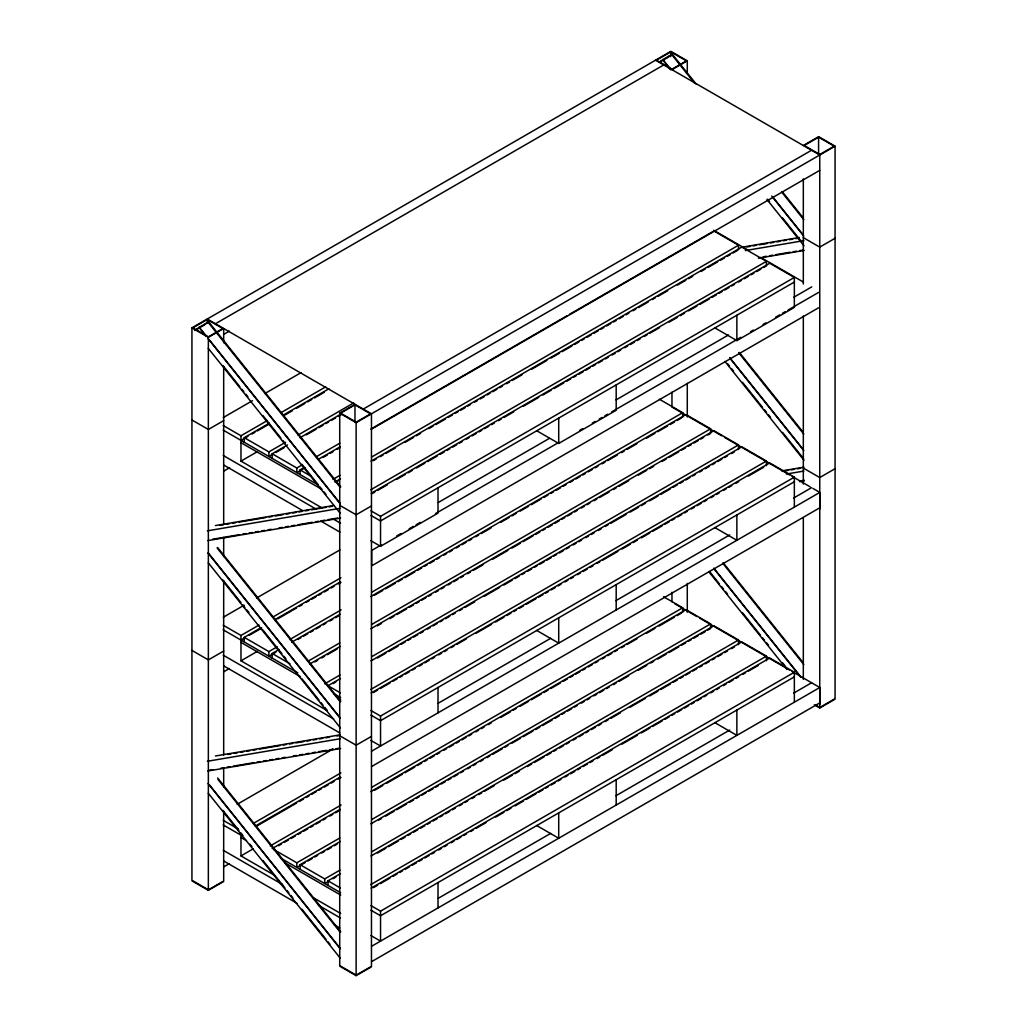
<?xml version="1.0" encoding="UTF-8"?>
<svg xmlns="http://www.w3.org/2000/svg" width="1027" height="1027" viewBox="0 0 1027 1027"><rect width="100%" height="100%" fill="white"/><g stroke="black" fill="none" stroke-linecap="round" stroke-linejoin="round"><path stroke-width="1.5" d="M203.654 325.392L208.635 321.849L340.759 486.965M659.077 62.313L662.864 59.63L670.875 69.631M667.268 57.73L671.671 54.547L694.701 83.315M667.46 57.653L672.249 54.174L696.267 84.201M223.681 811.073L223.681 881.474L208.353 890.332L191.933 880.845L191.933 327.857L670.862 51.35L687.281 60.824L687.281 73.533M207.184 319.525L192.819 327.818L208.417 336.83L222.782 328.537L207.184 319.525L207.184 322.709M670.798 51.863L656.433 60.157L672.03 69.168L686.395 60.875L670.798 51.863L670.798 56.626M208.635 321.849L199.058 327.369L206.068 336.137M672.249 54.174L662.672 59.707L670.682 69.72M203.847 325.315L194.848 330.489L199.251 327.292L206.26 336.047M659.244 62.39L666.087 58.436M215.465 323.749L663.75 64.945M191.933 327.857L208.353 337.344L223.681 328.499L223.681 342.787M671.966 69.682L687.281 60.824M223.796 334.314L229.342 331.105M223.283 417.54L252.437 400.71M264.94 393.495L301.039 372.647M223.681 420.621L208.353 429.466L191.933 419.992M223.18 425.499L240.973 435.769L267.354 420.544M281.244 412.52L325.675 386.871M244.259 442.278L244.259 437.669L269.254 423.24M283.131 415.216L328.961 388.758M240.973 440.378L247.918 436.372M252.077 433.972L254.863 432.367M257.302 430.955L268.188 424.664M284.017 415.524L292.348 410.723M296.521 408.31L304.852 403.495M307.625 401.904L311.784 399.49M314.57 397.885L324.288 392.275M224.002 470.944L229.547 467.734M240.973 435.769L240.973 461.123L257.392 451.636M244.259 437.669L268.881 451.893L285.545 442.265M298.048 435.05L353.596 402.982M207.249 319.012L371.466 413.817L371.466 966.805L356.138 975.65L339.719 966.176L339.719 413.188L355.034 404.343M803.319 145.526L818.647 136.668L835.067 146.155L835.067 699.143L819.751 707.988L814.27 704.83M354.97 404.856L340.605 413.149L356.202 422.148L370.567 413.855L354.97 404.856L354.97 422.328M818.583 137.182L804.218 145.487L819.816 154.486L834.181 146.193L818.583 137.182L818.583 154.653M272.168 458.389L272.168 453.78L287.444 444.961M299.948 437.746L340.207 414.497M273.054 454.088L268.881 456.502L268.881 451.893M275.827 452.483L284.158 447.682M306.38 434.845L316.098 429.235M318.871 427.63L323.043 425.229M325.816 423.625L328.601 422.02M331.374 420.415L335.534 418.015M338.319 416.41L341.092 414.805M363.25 409.08L811.535 150.263M339.719 413.188L356.138 422.662L835.067 146.155M272.168 453.78L296.803 468.004L302.362 464.795M316.239 456.784L339.847 443.15M300.089 474.513L300.089 469.904L304.249 467.49M318.139 459.48L340.361 446.655M370.901 429.016L566.699 315.969M569.471 314.365L712.494 231.794M371.466 429.183L819.751 170.366M305.135 467.798L296.803 472.613L296.803 468.004M323.184 457.387L327.356 454.974M330.129 453.369L332.902 451.764M337.074 449.364L339.847 447.759M333.043 479.314L339.988 475.308M371.928 456.861L738.516 245.209L738.516 249.818M334.943 482.01L340.502 478.8M371.042 461.162L741.802 247.109L766.437 261.333L766.437 265.942L763.652 267.546M335.829 482.318L338.602 480.713M373.315 460.674L376.1 459.069M380.26 456.668L383.032 455.064M385.818 453.459L395.536 447.849M405.254 442.226L413.586 437.425M416.359 435.82L420.531 433.407M428.862 428.606L433.022 426.192M435.807 424.6L445.525 418.977M448.298 417.373L452.471 414.972M455.243 413.368L458.016 411.763M460.802 410.158L464.961 407.758M467.747 406.153L470.52 404.548M474.679 402.148L477.465 400.543M480.238 398.938L484.41 396.538M487.183 394.933L489.956 393.328M492.742 391.723L496.901 389.323M499.674 387.718L502.46 386.113M506.619 383.713L509.405 382.108M512.178 380.503L521.896 374.894M531.614 369.271L546.89 360.464M551.063 358.051L559.394 353.237M562.167 351.645L571.885 346.022M574.658 344.43L578.83 342.017M581.603 340.412L584.389 338.807M587.162 337.203L591.321 334.802M594.107 333.197L598.266 330.797M601.052 329.192L603.825 327.587M606.598 325.983L610.77 323.582M613.543 321.977L616.316 320.373M619.101 318.768L623.261 316.367M626.046 314.763L628.819 313.158M632.991 310.757L635.764 309.153M638.537 307.548L648.255 301.938M652.427 299.525L655.2 297.92M657.986 296.328L667.704 290.705M677.422 285.095L685.754 280.294M688.526 278.689L692.699 276.276M701.03 271.475L705.19 269.061M707.975 267.456L717.693 261.846M720.466 260.242L724.638 257.841M727.411 256.236L730.184 254.632M732.97 253.027L737.129 250.627M370.683 489.815L766.437 261.333M371.196 493.319L769.724 263.233L794.346 277.444L794.346 307.407L736.872 340.592L714.792 327.844M372.069 493.628L374.855 492.023M377.628 490.418L387.346 484.808M397.064 479.198L405.395 474.384M408.181 472.779L412.34 470.379M416.513 467.965L424.844 463.164M427.617 461.559L437.335 455.937M440.108 454.345L444.28 451.931M447.053 450.327L449.839 448.722M452.612 447.13L456.771 444.717M459.557 443.112L462.33 441.507M466.502 439.107L469.275 437.502M472.048 435.897L476.22 433.497M478.993 431.892L481.766 430.287M484.551 428.683L488.711 426.282M491.497 424.677L494.269 423.073M498.429 420.672L501.215 419.067M503.987 417.463L513.705 411.853M523.423 406.243L538.7 397.423M542.872 395.01L551.204 390.209M553.977 388.604L563.695 382.994M566.48 381.389L570.64 378.976M573.413 377.371L576.198 375.779M578.971 374.175L583.143 371.761M585.916 370.156L590.076 367.756M592.861 366.151L595.634 364.546M598.407 362.942L602.579 360.541M605.352 358.937L608.138 357.332M612.297 354.931L615.07 353.327M617.856 351.722L620.629 350.117M624.801 347.717L627.574 346.112M630.347 344.507L634.519 342.107M637.292 340.502L640.078 338.897M644.237 336.484L647.01 334.892M649.796 333.287L659.514 327.677M669.232 322.054L677.563 317.253M680.336 315.648L684.508 313.235M688.668 310.834L696.999 306.02M699.785 304.416L709.503 298.806M712.276 297.201L716.448 294.8M719.221 293.196L721.994 291.591M724.78 289.986L728.939 287.586M731.725 285.981L734.498 284.376M738.657 281.976L741.443 280.371M744.216 278.766L748.388 276.366M751.161 274.761L753.934 273.156M756.719 271.552L760.879 269.151M371.466 505.939L356.138 514.784L339.719 505.31M835.067 238.277L819.751 247.122L803.319 237.648M370.965 510.83L380.542 516.35L794.346 277.444M794.346 282.053L380.542 520.959L370.965 515.438M223.283 617.24L244.105 605.224M256.609 598.009L339.924 549.907M438.401 502.434L549.432 438.336M616.059 399.875L728.477 334.969M793.704 297.316L811.741 286.892M381.389 544.836L371.671 550.446L371.671 565.813L818.57 307.792M396.653 536.03L400.812 533.616M409.144 528.815L413.303 526.415M416.089 524.81L420.248 522.409M435.512 513.59L559.035 442.278M579.857 430.262L582.63 428.657M592.348 423.047L595.121 421.442M599.28 419.042L602.066 417.437M604.839 415.832L607.612 414.228M611.771 411.827L740.852 337.305M750.557 331.695L753.343 330.091M763.048 324.481L765.834 322.889M775.539 317.279L779.711 314.865M782.484 313.274L785.257 311.669M788.03 310.064L818.57 292.438M370.888 540.728L380.542 546.313L438.015 513.128L438.015 487.786M536.633 430.698L558.714 443.446L616.187 410.261L616.187 384.92M223.18 625.199L240.973 635.469L259.022 625.058M272.912 617.034L340.951 577.752M244.259 641.978L244.259 637.369L260.922 627.754M274.8 619.73L340.065 582.052M240.973 640.078L245.132 637.677M249.304 635.277L261.795 628.062M277.726 618.87L291.334 611.001M292.348 610.423L296.521 608.01M299.293 606.418L302.066 604.813M306.239 602.4L309.011 600.795M311.784 599.19L315.957 596.79M318.729 595.185L321.515 593.58M324.288 591.976L328.447 589.575M331.233 587.97L334.006 586.366M338.178 583.965L340.951 582.36M223.681 651.054L208.353 659.899L191.933 650.412M240.973 635.469L240.973 660.823L257.392 651.336M223.86 671.709L229.406 668.5M244.259 637.369L268.881 651.593L277.213 646.779M289.717 639.564L341.092 609.897M371.646 592.271L682.685 412.687L682.685 417.296M272.168 658.102L272.168 653.493L279.113 649.475M291.617 642.26L340.207 614.197M370.76 596.571L685.972 414.574L710.607 428.798L710.607 433.407L707.821 435.012M275.827 652.196L268.881 656.202L268.881 651.593M298.048 639.359L300.821 637.754M303.607 636.162L307.766 633.749M310.539 632.144L313.325 630.539M316.098 628.948L320.27 626.534M323.043 624.929L325.816 623.325M329.988 620.924L332.761 619.32M335.534 617.715L338.319 616.11M374.419 595.275L382.75 590.461M385.523 588.856L395.254 583.246M398.027 581.641L402.186 579.241M404.972 577.636L414.69 572.026M417.463 570.421L421.635 568.008M424.408 566.403L427.181 564.811M429.966 563.207L434.126 560.793M436.911 559.189L439.684 557.597M443.844 555.183L446.629 553.579M449.402 551.974L452.175 550.369M456.347 547.969L459.12 546.364M461.906 544.759L466.065 542.359M468.838 540.754L471.624 539.149M475.783 536.749L478.569 535.144M481.342 533.539L491.06 527.929M500.778 522.319L509.11 517.505M511.895 515.901L516.055 513.5M520.227 511.087L528.558 506.285M531.331 504.681L541.049 499.071M543.822 497.466L547.994 495.053M550.767 493.461L553.553 491.856M556.326 490.251L560.485 487.838M563.271 486.233L566.044 484.641M570.216 482.228L572.989 480.623M575.762 479.018L579.934 476.618M582.707 475.013L585.48 473.408M588.266 471.804L592.425 469.403M595.211 467.798L597.984 466.194M602.156 463.793L604.929 462.189M607.702 460.584L617.42 454.974M621.592 452.573L624.365 450.969M627.15 449.364L636.868 443.754M646.586 438.131L654.918 433.33M657.691 431.725L667.409 426.115M670.195 424.51L674.354 422.097M677.14 420.505L681.299 418.092M307.907 661.298L339.847 642.851M371.787 624.416L710.607 428.798M309.807 663.994L340.361 646.355M370.901 628.717L713.893 430.698L738.516 444.922L738.516 449.531M314.853 661.889L317.625 660.297M321.798 657.883L324.571 656.279M327.356 654.674L337.074 649.064M377.345 625.815L381.505 623.415M389.836 618.601L394.009 616.2M396.781 614.595L406.499 608.985M409.272 607.381L413.445 604.967M416.217 603.375L419.003 601.771M421.776 600.166L425.935 597.753M428.721 596.161L431.494 594.556M435.666 592.143L438.439 590.538M441.212 588.933L443.998 587.341M448.157 584.928L450.93 583.323M453.716 581.718L457.875 579.318M460.661 577.713L463.434 576.108M467.593 573.708L470.379 572.103M473.152 570.498L482.87 564.889M492.588 559.279L507.864 550.459M512.037 548.059L520.368 543.244M523.141 541.64L532.859 536.03M535.645 534.425L539.804 532.025M542.577 530.42L545.363 528.815M548.136 527.21L552.308 524.81M555.081 523.205L559.24 520.792M562.026 519.187L564.799 517.582M567.572 515.99L571.744 513.577M574.517 511.972L577.302 510.368M581.462 507.967L584.235 506.362M587.02 504.758L589.793 503.153M593.965 500.752L596.738 499.148M599.511 497.543L609.229 491.933M613.401 489.532L616.174 487.928M618.96 486.323L628.678 480.713M638.396 475.103L646.728 470.289M649.5 468.684L653.673 466.284M662.004 461.47L666.164 459.069M668.949 457.464L678.667 451.854M681.44 450.25L685.612 447.836M688.385 446.231L691.158 444.64M693.944 443.035L698.103 440.622M700.889 439.017L703.662 437.412M324.712 683.828L339.988 675.009M371.928 656.561L738.516 444.922M340.502 678.5L327.998 685.715L340.322 692.827M371.042 660.862L741.802 446.809L766.437 461.033L766.437 465.642M333.043 683.623L335.829 682.018M377.487 657.973L385.818 653.159M388.591 651.554L398.309 645.944M401.095 644.34L405.254 641.939M408.027 640.334L410.813 638.73M413.586 637.125L417.758 634.725M420.531 633.12L423.304 631.515M427.476 629.102L430.249 627.51M433.022 625.905L437.194 623.492M439.967 621.887L442.753 620.282M445.525 618.69L449.685 616.277M452.471 614.672L455.243 613.068M459.416 610.667L462.189 609.062M464.961 607.458L474.679 601.848M484.41 596.238L499.674 587.418M503.846 585.018L512.178 580.204M514.951 578.599L519.123 576.198M521.896 574.594L524.669 572.989M527.454 571.384L531.614 568.984M534.399 567.379L537.172 565.774M539.945 564.17L544.117 561.769M546.89 560.164L551.063 557.751M553.835 556.146L556.608 554.554M559.394 552.95L563.553 550.536M566.326 548.932L569.112 547.34M573.271 544.926L576.057 543.322M578.83 541.717L581.603 540.112M585.775 537.712L588.548 536.107M591.321 534.502L594.107 532.897M598.266 530.497L601.052 528.892M605.211 526.492L607.984 524.887M610.77 523.282L626.046 514.463M630.206 512.062L638.537 507.248M641.323 505.643L645.482 503.243M649.655 500.829L657.986 496.028M660.759 494.423L670.477 488.813M673.25 487.209L677.422 484.795M680.195 483.203L682.981 481.599M685.754 479.994L689.913 477.581M692.699 475.989L695.472 474.384M699.644 471.971L702.417 470.366M705.19 468.761L709.362 466.361M712.135 464.756L714.908 463.151M717.693 461.547L721.853 459.146M724.638 457.541L727.411 455.937M731.571 453.536L734.356 451.931M370.683 689.515L766.437 461.033M371.196 693.02L769.724 462.933L794.346 477.157L794.346 507.107M373.456 692.519L377.628 690.118M380.401 688.514L390.119 682.904M392.905 681.299L397.064 678.898M399.85 677.294L402.623 675.689M405.395 674.084L409.568 671.684M412.34 670.079L415.113 668.474M419.286 666.074L422.058 664.469M424.844 662.864L429.004 660.451M431.776 658.859L434.562 657.254M438.722 654.841L441.507 653.236M444.28 651.631L447.053 650.04M451.225 647.626L453.998 646.022M456.771 644.417L466.502 638.807M476.22 633.197L491.497 624.377M495.656 621.977L503.987 617.163M506.76 615.558L510.933 613.158M513.705 611.553L516.491 609.948M519.264 608.343L523.423 605.943M526.209 604.338L535.927 598.728M538.7 597.123L542.872 594.723M545.645 593.118L548.418 591.513M551.204 589.909L555.363 587.495M558.149 585.903L560.922 584.299M565.081 581.885L567.867 580.281M570.64 578.689L573.413 577.084M577.585 574.671L580.358 573.066M583.143 571.461L587.303 569.061M590.076 567.456L592.861 565.851M597.021 563.451L599.807 561.846M602.579 560.241L617.856 551.422M622.015 549.021L630.347 544.207M633.133 542.603L637.292 540.202M641.464 537.801L649.796 532.987M652.569 531.383L662.287 525.773M665.072 524.168L669.232 521.767M672.005 520.163L674.79 518.558M677.563 516.953L681.735 514.553M684.508 512.948L687.281 511.343M691.453 508.93L694.226 507.325M696.999 505.733L701.171 503.32M703.944 501.715L706.73 500.11M710.889 497.71L713.662 496.105M716.448 494.5L719.221 492.896M723.393 490.495L726.166 488.891M728.939 487.286L731.725 485.681M735.884 483.281L738.657 481.676M748.388 476.066L763.652 467.246M370.965 710.53L380.542 716.063L794.346 477.157M794.346 481.766L380.542 720.672L370.965 715.139M237.173 804.321L332.979 749.004M371.466 736.372L356.138 745.217L339.719 735.743M835.067 468.71L819.751 477.555L803.319 468.081M438.259 703.213L550.677 638.306M615.918 600.641L729.722 534.939M793.563 498.082L811.6 487.658M371.53 751.225L819.816 492.408L819.816 509.045M253.464 823.359L340.951 772.843M255.364 826.055L340.065 777.157M256.249 826.363L264.581 821.549M265.467 821.035L268.188 819.469M268.74 819.148L277.072 814.334M277.726 813.962L291.334 806.105M292.348 805.515L296.521 803.114M299.293 801.509L303.453 799.109M306.239 797.504L309.011 795.899M311.784 794.295L315.957 791.894M318.729 790.289L321.515 788.685M324.288 787.08L328.447 784.679M331.233 783.075L334.006 781.47M338.178 779.057L340.951 777.452M371.53 766.578L819.816 507.762M223.18 824.912L240.973 835.182L240.973 855.915L253.284 848.803M223.86 866.814L229.406 863.604M270.281 845.889L341.092 805.001M371.646 787.362L682.685 607.779L682.685 612.387M272.168 848.584L340.207 809.302M370.76 791.663L685.972 609.679L710.607 623.902L710.607 628.511L707.821 630.116M278.612 845.683L281.385 844.078M284.158 842.474L288.33 840.073M291.103 838.468L295.275 836.068M298.048 834.463L300.821 832.858M303.607 831.254L307.766 828.853M310.539 827.248L313.325 825.644M316.098 824.039L320.27 821.639M323.043 820.034L325.816 818.429M329.988 816.029L332.761 814.424M335.534 812.819L339.706 810.406M374.419 790.366L382.75 785.552M386.922 783.152L402.186 774.332M404.972 772.728L414.69 767.118M417.463 765.513L421.635 763.112M424.408 761.508L427.181 759.903M429.966 758.298L434.126 755.898M436.911 754.293L439.684 752.688M443.844 750.288L446.629 748.683M449.402 747.078L453.575 744.665M456.347 743.073L459.12 741.468M461.906 739.864L466.065 737.45M468.838 735.858L471.624 734.254M475.783 731.84L478.569 730.236M481.342 728.631L484.115 727.039M488.287 724.626L491.06 723.021M500.778 717.411L510.496 711.801M513.282 710.196L516.055 708.591M520.227 706.191L528.558 701.377M531.331 699.772L541.049 694.162M543.822 692.557L547.994 690.157M550.767 688.552L560.485 682.942M563.271 681.337L567.43 678.937M570.216 677.332L572.989 675.727M575.762 674.123L579.934 671.722M582.707 670.117L585.48 668.513M588.266 666.908L592.425 664.495M595.211 662.903L597.984 661.298M602.156 658.885L604.929 657.28M607.702 655.688L611.874 653.275M614.647 651.67L617.42 650.065M621.592 647.665L624.365 646.06M627.15 644.455L636.868 638.845M646.586 633.235L654.918 628.421M659.077 626.021L674.354 617.201M677.14 615.597L681.299 613.196M222.782 881.513L208.417 889.818L192.819 880.807M273.541 849.38L296.803 862.808L339.847 837.955M371.787 819.507L710.607 623.902M300.089 869.304L300.089 864.695L340.361 841.447M370.901 823.821L713.893 625.79L738.516 640.014L738.516 644.622M305.135 862.603L296.803 867.417L296.803 862.808M307.907 860.998L312.08 858.598M314.853 856.993L317.625 855.388M321.798 852.988L324.571 851.383M327.356 849.778L331.516 847.365M334.288 845.773L337.074 844.168M378.732 820.111L381.505 818.506M385.677 816.106L394.009 811.291M396.781 809.687L406.499 804.077M409.272 802.472L413.445 800.072M416.217 798.467L419.003 796.862M421.776 795.257L425.935 792.857M428.721 791.252L432.88 788.852M435.666 787.247L438.439 785.642M441.212 784.037L445.384 781.637M448.157 780.032L450.93 778.427M453.716 776.823L457.875 774.422M460.661 772.817L463.434 771.213M467.593 768.799L470.379 767.208M473.152 765.603L475.925 763.998M480.097 761.585L482.87 759.98M487.042 757.579L489.815 755.975M492.588 754.37L502.319 748.76M505.091 747.155L507.864 745.551M512.037 743.15L520.368 738.336M523.141 736.731L532.859 731.121M535.645 729.517L539.804 727.116M542.577 725.511L552.308 719.901M555.081 718.297L559.24 715.896M562.026 714.291L564.799 712.687M567.572 711.082L571.744 708.681M574.517 707.077L577.302 705.472M581.462 703.071L584.235 701.467M587.02 699.862L589.793 698.257M593.965 695.844L596.738 694.252M599.511 692.647L603.683 690.234M606.456 688.629L609.229 687.037M613.401 684.624L616.174 683.019M618.96 681.414L628.678 675.805M638.396 670.195L646.728 665.38M650.9 662.98L653.673 661.375M657.832 658.975L666.164 654.16M668.949 652.556L678.667 646.946M681.44 645.341L685.612 642.941M688.385 641.336L691.158 639.731M693.944 638.126L698.103 635.726M700.889 634.121L705.048 631.708M300.089 864.695L324.712 878.919L339.988 870.1M371.928 851.665L738.516 640.014M327.998 885.428L327.998 880.819L340.502 873.605M371.042 855.966L741.802 641.914L766.437 656.137L766.437 660.746M328.884 881.127L324.712 883.528L324.712 878.919M333.043 878.714L335.829 877.122M377.487 853.065L385.818 848.251M388.591 846.646L398.309 841.036M401.095 839.431L405.254 837.031M408.027 835.426L410.813 833.821M413.586 832.217L417.758 829.816M420.531 828.211L424.69 825.811M427.476 824.206L430.249 822.601M433.022 820.997L437.194 818.596M439.967 816.991L442.753 815.387M445.525 813.782L449.685 811.381M452.471 809.777L455.243 808.172M459.416 805.771L462.189 804.167M464.961 802.562L467.747 800.957M471.906 798.557L474.679 796.952M478.852 794.539L481.624 792.934M484.41 791.329L494.128 785.719M503.846 780.109L512.178 775.295M514.951 773.703L519.123 771.29M527.454 766.489L531.614 764.075M534.399 762.47L544.117 756.86M546.89 755.256L551.063 752.855M553.835 751.25L556.608 749.646M559.394 748.041L563.553 745.641M566.326 744.036L569.112 742.431M573.271 740.031L576.057 738.426M578.83 736.821L582.989 734.421M585.775 732.816L588.548 731.211M591.321 729.606L595.493 727.193M598.266 725.601L601.052 723.996M605.211 721.583L607.984 719.978M610.77 718.386L620.488 712.764M630.206 707.154L645.482 698.334M649.655 695.934L657.986 691.12M660.759 689.515L670.477 683.905M673.25 682.3L677.422 679.9M680.195 678.295L682.981 676.69M685.754 675.086L689.913 672.685M692.699 671.08L696.858 668.68M699.644 667.075L702.417 665.47M705.19 663.866L709.362 661.465M712.135 659.86L714.908 658.256M717.693 656.651L721.853 654.25M724.638 652.646L727.411 651.041M731.571 648.628L734.356 647.023M370.683 884.619L766.437 656.137M371.196 888.111L769.724 658.025L794.346 672.249L794.346 702.198M373.456 887.623L377.628 885.223M380.401 883.618L390.119 877.995M392.905 876.403L397.064 873.99M399.85 872.385L402.623 870.78M405.395 869.189L409.568 866.775M412.34 865.17L416.513 862.77M419.286 861.165L422.058 859.56M424.844 857.956L429.004 855.555M431.776 853.951L434.562 852.346M438.722 849.945L441.507 848.341M444.28 846.736L447.053 845.131M451.225 842.731L453.998 841.126M456.771 839.521L460.943 837.121M463.716 835.516L466.502 833.911M470.661 831.498L473.434 829.893M476.22 828.301L485.938 822.678M495.656 817.068L503.987 812.267M506.76 810.662L510.933 808.249M515.092 805.848L523.423 801.034M526.209 799.43L535.927 793.82M538.7 792.215L542.872 789.814M545.645 788.21L548.418 786.605M551.204 785L555.363 782.6M558.149 780.995L560.922 779.39M565.081 776.99L567.867 775.385M570.64 773.78L574.812 771.38M577.585 769.775L580.358 768.17M583.143 766.566L587.303 764.165M590.076 762.56L592.861 760.956M597.021 758.542L599.807 756.95M602.579 755.346L612.297 749.736M622.015 744.113L637.292 735.293M641.464 732.893L649.796 728.079M652.569 726.474L662.287 720.864M665.072 719.259L669.232 716.859M672.005 715.254L674.79 713.649M677.563 712.045L681.735 709.644M684.508 708.039L688.668 705.639M691.453 704.034L694.226 702.429M696.999 700.825L701.171 698.424M703.944 696.819L706.73 695.215M710.889 692.814L713.662 691.21M716.448 689.605L719.221 688M723.393 685.6L726.166 683.995M728.939 682.39L733.111 679.977M735.884 678.372L738.657 676.78M742.829 674.367L745.602 672.762M748.388 671.157L758.106 665.547M370.965 905.621L380.542 911.154L794.346 672.249M794.346 676.857L380.542 915.763L370.965 910.23M438.259 898.304L550.677 833.398M615.918 795.745L729.722 730.043M793.563 693.174L811.6 682.762M371.53 946.316L819.816 687.499L819.816 704.278M371.53 961.683L819.816 702.866M357.512 974.379L370.567 966.843M834.181 699.182L819.816 707.475L815.913 705.215M742.264 247.186L799.186 237.532M746.822 246.955L749.992 246.429M753.15 245.889L756.308 245.35M759.479 244.811L767.374 243.476M770.545 242.937L773.703 242.398M776.861 241.871L780.032 241.332M783.19 240.793L786.348 240.254M789.519 239.715L792.677 239.188M795.835 238.649L799.006 238.11M745.332 250.575L803.833 240.652M763.279 256.801L766.437 256.275M769.608 255.736L772.766 255.197M775.924 254.657L790.161 252.244M793.319 251.718L796.477 251.179M799.648 250.639L802.806 250.1M758.362 258.188L804.205 250.421M215.413 525.567L333.98 505.464M219.971 525.349L223.129 524.81M226.299 524.271L229.457 523.744M232.615 523.205L235.786 522.666M238.944 522.127L265.826 517.569M268.984 517.03L272.142 516.504M275.313 515.965L283.208 514.617M286.379 514.091L289.537 513.551M292.695 513.012L295.866 512.473M299.024 511.947L302.182 511.407M305.353 510.868L308.511 510.329M311.669 509.803L325.906 507.389M329.064 506.85L332.222 506.311M207.415 530.831L340.219 508.314M212.705 539.214L239.586 534.656M242.744 534.117L245.915 533.578M249.073 533.052L252.231 532.512M255.402 531.973L258.56 531.434M261.718 530.908L264.889 530.368M268.047 529.829L271.205 529.29M279.113 527.955L282.271 527.416M285.442 526.877L288.6 526.35M291.758 525.811L294.929 525.272M298.087 524.733L312.311 522.319M315.482 521.793L318.64 521.254M321.798 520.715L324.968 520.175M328.126 519.649L337.613 518.032M207.788 540.6L340.592 518.083M781.791 470.918L803.923 467.157M784.769 470.957L787.94 470.417M791.098 469.878L794.256 469.352M797.414 468.813L800.585 468.273M786.438 474.025L803.833 471.085M799.648 481.072L804.385 480.264M799.468 481.65L804.205 480.841M215.413 756L340.309 734.818M227.878 754.434L231.036 753.895M234.207 753.369L237.365 752.83M240.523 752.29L243.694 751.751M246.852 751.225L250.01 750.686M253.168 750.146L256.339 749.607M259.497 749.081L280.05 745.589M283.208 745.05L286.379 744.511M289.537 743.984L292.695 743.445M295.866 742.906L303.774 741.571M306.932 741.032L310.09 740.493M313.261 739.953L316.419 739.427M319.577 738.888L322.735 738.349M325.906 737.81L329.064 737.283M336.972 735.935L340.13 735.396M207.415 761.264L340.219 738.747M209.547 770.186L212.705 769.647M220.612 768.299L223.783 767.772M226.941 767.233L230.099 766.694M233.27 766.155L253.823 762.676M256.981 762.137L260.139 761.598M263.31 761.071L266.468 760.532M269.626 759.993L272.797 759.454M275.955 758.914L279.113 758.388M282.271 757.849L285.442 757.31M293.35 755.975L296.508 755.436M299.666 754.896L302.837 754.357M305.995 753.831L309.153 753.292M312.311 752.752L315.482 752.213M318.64 751.687L326.547 750.339M329.706 749.8L332.876 749.274M336.034 748.734L339.192 748.195M207.788 771.033L340.592 748.503M655.534 60.195L819.751 155L819.751 707.988M713.662 230.266L748.169 250.19M760.596 257.366L803.396 282.066M713.893 230.998L738.516 245.209M659.424 399.259L682.685 412.687M672.107 407.128L721.801 435.82M724.561 437.412L789.442 474.872M792.202 476.464L810.149 486.824M812.909 488.416L818.442 491.612M714.792 527.544L736.872 540.292L736.872 514.938M663.532 596.726L682.685 607.779M674.867 603.812L696.948 616.572M699.708 618.164L789.442 669.963M792.202 671.555L818.442 686.716M300.089 469.904L311.027 476.22M223.18 430.108L318.524 485.155M240.973 442.688L321.297 489.057M714.792 722.636L736.872 735.383L736.872 710.042M536.633 630.398L558.714 643.146L558.714 617.805M240.973 461.123L321.297 507.492M223.244 455.487L315.687 508.866M333.634 519.226L340.528 523.205M223.963 465.167L302.644 510.599M320.591 520.959L339.924 532.114M272.168 653.493L289.961 663.763M223.18 629.808L297.753 672.865M333.762 693.649L340.682 697.654M240.973 642.388L300.526 676.767M337.909 698.36L340.682 699.952M536.633 825.503L558.714 838.25L558.714 812.896M240.973 660.823L326.83 710.389M223.244 655.187L333.634 718.926M370.888 740.441L380.542 746.013L380.542 716.063M223.809 665.932L339.783 732.893M223.18 820.303L238.238 828.994M327.998 880.819L340.322 887.931M280.384 857.93L340.682 892.745M240.973 837.48L246.506 840.677M285.288 863.065L340.682 895.056M240.973 855.915L274.209 875.107M312.978 897.495L340.682 913.491M223.244 850.292L282.579 884.542M318.447 905.262L340.528 918.01M370.888 935.533L380.542 941.117L380.542 911.154M223.809 861.037L296.983 903.272M334.25 924.801L339.783 927.984M340.605 966.125L356.202 975.136M782.343 191.779L803.371 218.058M781.778 192.139L803.794 219.662M772.959 197.235L802.986 234.759M771.765 196.067L803.794 236.094M767.554 199.174L769.557 201.677M782.561 217.942L800.585 240.459M766.976 199.533L804.013 245.812M739.312 352.441L803.371 432.508M738.734 352.8L803.794 434.113M729.927 357.897L802.986 449.21M729.735 357.974L803.794 450.545M727.514 363.584L729.517 366.087M731.519 368.59L733.522 371.094M742.534 382.352L762.548 407.372M764.55 409.876L766.553 412.379M768.555 414.882L770.558 417.373M782.561 432.393L803.589 458.658M724.934 361.453L804.013 460.276M723.29 562.86L803.371 662.941M722.726 563.22L803.794 664.546M713.906 568.303L800.983 677.14M713.714 568.393L800.79 677.217M709.503 571.5L719.503 584.016M721.506 586.507L723.509 589.01M725.511 591.513L727.514 594.017M742.534 612.785L760.545 635.302M762.548 637.806L764.55 640.309M766.553 642.799L768.555 645.303M782.561 662.826L785.565 666.574M708.925 571.859L786.99 669.437M208.057 322.208L340.181 487.324M209.264 339.796L340.373 503.679M208.07 338.628L340.181 503.756M222.872 365.509L239.882 386.781M241.884 389.284L243.887 391.775M245.889 394.278L247.892 396.781M262.899 415.55L280.923 438.067M282.926 440.57L284.928 443.073M301.938 464.332L317.946 484.346M319.949 486.849L321.952 489.353M323.954 491.856L325.957 494.359M208.276 348.358L340.399 513.474M217.647 547.558L340.759 701.415M217.069 547.917L340.181 701.775M208.263 553.001L339.372 716.872M208.07 553.091L340.181 718.207M222.872 579.96L240.883 602.477M242.885 604.98L244.888 607.483M246.891 609.987L248.893 612.49M262.899 630L281.924 653.775M283.927 656.266L285.93 658.769M301.938 678.783L318.948 700.055M320.95 702.558L322.953 705.061M324.956 707.564L326.958 710.055M208.276 562.809L340.399 727.938M217.647 777.991L340.759 931.848M218.071 779.596L340.181 932.208M209.264 784.679L340.373 948.563M208.07 783.511L340.181 948.64M222.872 810.393L238.88 830.407M240.883 832.91L242.885 835.413M249.895 844.168L251.897 846.672M262.899 860.433L284.928 887.957M286.918 890.46L288.921 892.951M290.923 895.454L292.926 897.957M301.938 909.216L325.957 939.243M327.96 941.746L329.962 944.249M208.276 793.242L340.399 958.358M803.319 178.878L803.319 284.055M803.319 316.059L803.319 484.076M803.319 517.685L803.319 679.309M736.872 315.238L736.872 340.592M687.281 383.379L687.281 416.988M687.281 583.413L687.281 612.208M671.966 392.237L671.966 406.628M671.966 592.258L671.966 601.861M616.187 584.62L616.187 609.974M616.187 779.724L616.187 805.065M558.714 418.105L558.714 443.446M438.015 687.487L438.015 712.828M438.015 882.578L438.015 907.932M380.542 516.35L380.542 546.313M356.138 422.662L356.138 975.65M223.681 366.613L223.681 524.63M223.681 537.429L223.681 556.634M223.681 580.64L223.681 755.063M223.681 767.862L223.681 787.067M208.353 337.344L208.353 890.332"/></g></svg>
